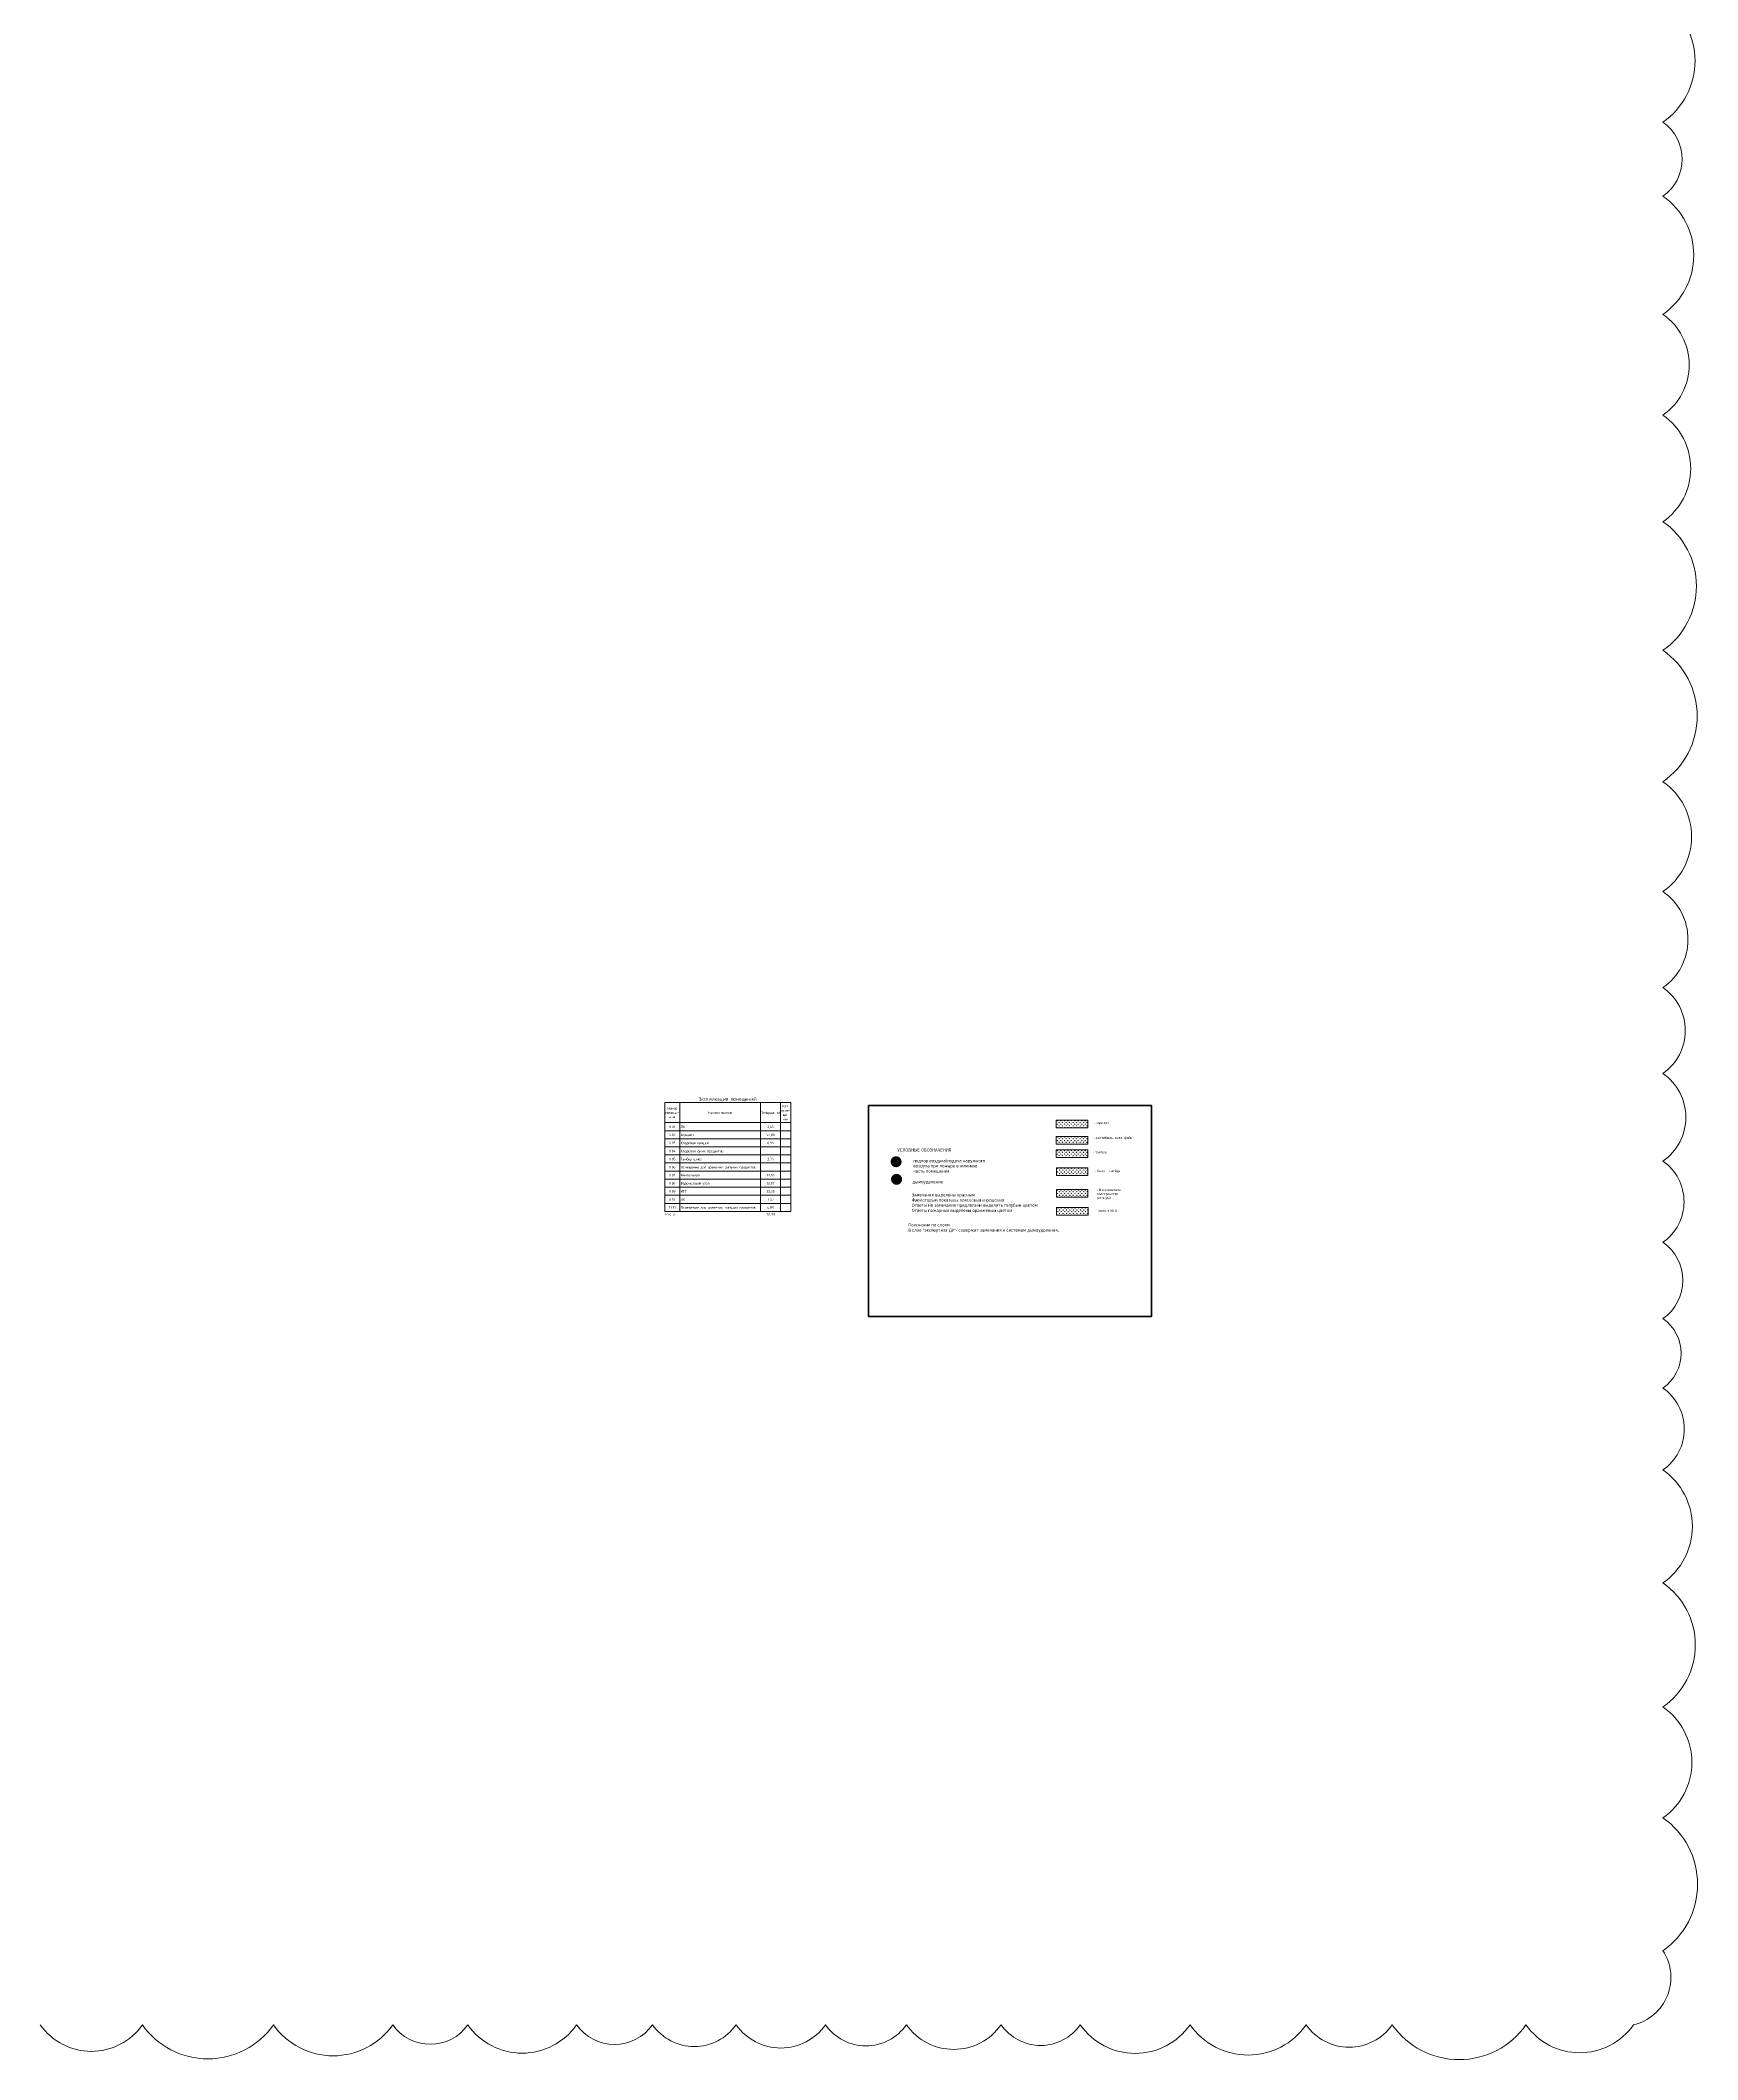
# Model space of a CAD drawing. Header units: millimetres. Extents: x -584918 to 2941280, y 3000189 to 4229862.
# Drawn here: x 249239 to 413705, y 3401313 to 3601758 of the extents above; entities that cross this region are included whole.
import ezdxf

# ---------------------------------------------------------------- set-up
doc = ezdxf.new("R2010")
doc.units = ezdxf.units.MM
for name, color, linetype, lineweight in [('Графика', 7, 'Continuous', 0), ('Линии', 7, 'Continuous', 0), ('экспертиза ДУ', 1, 'Continuous', 0), ('экспертиза условные обозначения', 1, 'Continuous', 0)]:
    doc.layers.add(name, color=color, linetype=linetype, lineweight=lineweight)
doc.styles.add('GOST Common_10', font='', dxfattribs={"width": 0.9, "height": 3.5})
doc.styles.add('GOST Common_7', font='', dxfattribs={"width": 0.9, "height": 2.5})
doc.styles.get("Standard").update_dxf_attribs({"font": 'arial.ttf'})
doc.styles.add('ЭКСПЕРТИЗА', font='tahoma.ttf')
doc.styles.get('GOST Common_10').set_extended_font_data('GOST Common')
doc.styles.get('GOST Common_7').set_extended_font_data('GOST Common')

msp = doc.modelspace()

# ---------------------------------------------------------------- hatches: boundary and pattern name
at = {"layer": 'экспертиза ДУ', "lineweight": 0}
h = msp.add_hatch(color=5, dxfattribs=at)
edge = h.paths.add_edge_path()
edge.add_arc((334159.389, 3490444.252), 550.23, 0, 360)
h = msp.add_hatch(color=30, dxfattribs=at)
edge = h.paths.add_edge_path()
edge.add_arc((334210.437, 3488697.535), 550.23, 0, 360)
at = {"layer": 'экспертиза условные обозначения', "lineweight": 0}
h = msp.add_hatch(dxfattribs=at)
h.set_pattern_fill('GRASS', color=3, scale=9.6, style=0)
h.set_pattern_definition([(90, (468969.98, 3517096.26), (-172.42092, 172.42092), [45.72, -299.12184]), (45, (468969.98, 3517096.26), (-172.4209, 172.4209), [45.72, -198.12]), (135, (468969.98, 3517096.26), (-172.4209, -172.4209), [45.72, -198.12])])
h.paths.add_polyline_path([(350044.939, 3494585.247), (353176.272, 3494585.247), (353176.272, 3493819.192), (350044.939, 3493819.192)])
h = msp.add_hatch(dxfattribs=at)
h.set_pattern_fill('GRASS', color=6, scale=9.6, style=0)
h.set_pattern_definition([(90, (468969.98, 3515466.5), (-172.42092, 172.42092), [45.72, -299.12184]), (45, (468969.98, 3515466.5), (-172.4209, 172.4209), [45.72, -198.12]), (135, (468969.98, 3515466.5), (-172.4209, -172.4209), [45.72, -198.12])])
h.paths.add_polyline_path([(350044.939, 3492955.48), (353176.272, 3492955.48), (353176.272, 3492189.425), (350044.939, 3492189.425)])
h = msp.add_hatch(dxfattribs=at)
h.set_pattern_fill('GRASS', color=4, scale=9.6, style=0)
h.set_pattern_definition([(90, (468969.98, 3514125.3), (-172.42092, 172.42092), [45.72, -299.12184]), (45, (468969.98, 3514125.3), (-172.4209, 172.4209), [45.72, -198.12]), (135, (468969.98, 3514125.3), (-172.4209, -172.4209), [45.72, -198.12])])
h.paths.add_polyline_path([(350044.939, 3491614.287), (353176.272, 3491614.287), (353176.272, 3490848.232), (350044.939, 3490848.232)])
at = {"layer": 'экспертиза условные обозначения', "lineweight": 0, "true_color": 0x636466}
h = msp.add_hatch(dxfattribs=at)
h.set_pattern_fill('GRASS', color=251, scale=9.6, style=0)
h.set_pattern_definition([(90, (468990.15, 3512350.82), (-172.42092, 172.42092), [45.72, -299.12184]), (45, (468990.15, 3512350.82), (-172.4209, 172.4209), [45.72, -198.12]), (135, (468990.15, 3512350.82), (-172.4209, -172.4209), [45.72, -198.12])])
h.paths.add_polyline_path([(350065.112, 3489839.8), (353196.445, 3489839.8), (353196.445, 3489073.745), (350065.112, 3489073.745)])
at = {"layer": 'экспертиза условные обозначения', "lineweight": 0}
h = msp.add_hatch(dxfattribs=at)
h.set_pattern_fill('GRASS', color=2, scale=9.6, style=0)
h.set_pattern_definition([(90, (468990.15, 3510211.56), (-172.42092, 172.42092), [45.72, -299.12184]), (45, (468990.15, 3510211.56), (-172.4209, 172.4209), [45.72, -198.12]), (135, (468990.15, 3510211.56), (-172.4209, -172.4209), [45.72, -198.12])])
h.paths.add_polyline_path([(350065.112, 3487700.547), (353196.445, 3487700.547), (353196.445, 3486934.492), (350065.112, 3486934.492)])
h = msp.add_hatch(dxfattribs=at)
h.set_pattern_fill('GRASS', color=5, scale=9.6, style=0)
h.set_pattern_definition([(90, (469008.46, 3508406.31), (-172.42092, 172.42092), [45.72, -299.12184]), (45, (469008.46, 3508406.3), (-172.4209, 172.4209), [45.72, -198.12]), (135, (469008.46, 3508406.3), (-172.4209, -172.4209), [45.72, -198.12])])
h.paths.add_polyline_path([(350083.417, 3485895.295), (353214.75, 3485895.295), (353214.75, 3485129.24), (350083.417, 3485129.24)])

# ---------------------------------------------------------------- linework, layer by layer
at = {"layer": 'Линии'}
for p, q in [((311201.094, 3496333.329), (311201.094, 3494328.727)), ((311201.094, 3496333.329), (323701.498, 3496333.329)), ((312701.094, 3496333.329), (312701.094, 3494328.727)), ((320701.094, 3496333.329), (320701.094, 3494328.727)), ((322701.094, 3496333.329), (322701.094, 3494328.727)), ((323701.094, 3496333.329), (323701.094, 3494328.727)), ((312701.094, 3494328.727), (311201.094, 3494328.727)), ((311201.094, 3494328.727), (311201.094, 3493526.887)), ((320701.094, 3494328.727), (312701.094, 3494328.727)), ((312701.094, 3494328.727), (312701.094, 3493526.887)), ((322701.094, 3494328.727), (320701.094, 3494328.727)), ((320701.094, 3494328.727), (320701.094, 3493526.887)), ((323701.094, 3494328.727), (322701.094, 3494328.727)), ((322701.094, 3494328.727), (322701.094, 3493526.887)), ((323701.094, 3494328.727), (323701.094, 3493526.887)), ((312701.094, 3493526.887), (311201.094, 3493526.887)), ((311201.094, 3493526.887), (311201.094, 3492725.046)), ((312701.094, 3492725.046), (311201.094, 3492725.046)), ((311201.094, 3492725.046), (311201.094, 3491923.205)), ((312701.094, 3491923.205), (311201.094, 3491923.205)), ((311201.094, 3491923.205), (311201.094, 3491121.365)), ((320701.094, 3493526.887), (312701.094, 3493526.887)), ((312701.094, 3493526.887), (312701.094, 3492725.046)), ((320701.094, 3492725.046), (312701.094, 3492725.046)), ((312701.094, 3492725.046), (312701.094, 3491923.205)), ((320701.094, 3491923.205), (312701.094, 3491923.205)), ((312701.094, 3491923.205), (312701.094, 3491121.365)), ((322701.094, 3493526.887), (320701.094, 3493526.887)), ((320701.094, 3493526.887), (320701.094, 3492725.046)), ((322701.094, 3492725.046), (320701.094, 3492725.046)), ((320701.094, 3492725.046), (320701.094, 3491923.205)), ((322701.094, 3491923.205), (320701.094, 3491923.205)), ((320701.094, 3491923.205), (320701.094, 3491121.365)), ((323701.094, 3493526.887), (322701.094, 3493526.887)), ((322701.094, 3493526.887), (322701.094, 3492725.046)), ((323701.094, 3492725.046), (322701.094, 3492725.046)), ((322701.094, 3492725.046), (322701.094, 3491923.205)), ((323701.094, 3491923.205), (322701.094, 3491923.205)), ((322701.094, 3491923.205), (322701.094, 3491121.365)), ((323701.094, 3493526.887), (323701.094, 3492725.046)), ((323701.094, 3492725.046), (323701.094, 3491923.205)), ((323701.094, 3491923.205), (323701.094, 3491121.365)), ((312701.094, 3491121.365), (311201.094, 3491121.365)), ((311201.094, 3491121.365), (311201.094, 3490319.524)), ((312701.094, 3490319.524), (311201.094, 3490319.524)), ((311201.094, 3490319.524), (311201.094, 3489517.683)), ((320701.094, 3491121.365), (312701.094, 3491121.365)), ((312701.094, 3491121.365), (312701.094, 3490319.524)), ((320701.094, 3490319.524), (312701.094, 3490319.524)), ((312701.094, 3490319.524), (312701.094, 3489517.683)), ((322701.094, 3491121.365), (320701.094, 3491121.365)), ((320701.094, 3491121.365), (320701.094, 3490319.524)), ((322701.094, 3490319.524), (320701.094, 3490319.524)), ((320701.094, 3490319.524), (320701.094, 3489517.683)), ((323701.094, 3491121.365), (322701.094, 3491121.365)), ((322701.094, 3491121.365), (322701.094, 3490319.524)), ((323701.094, 3490319.524), (322701.094, 3490319.524)), ((322701.094, 3490319.524), (322701.094, 3489517.683)), ((323701.094, 3491121.365), (323701.094, 3490319.524)), ((323701.094, 3490319.524), (323701.094, 3489517.683)), ((312701.094, 3489517.683), (311201.094, 3489517.683)), ((311201.094, 3489517.683), (311201.094, 3488715.843)), ((312701.094, 3488715.843), (311201.094, 3488715.843)), ((311201.094, 3488715.843), (311201.094, 3487914.002)), ((312701.094, 3487914.002), (311201.094, 3487914.002)), ((311201.094, 3487914.002), (311201.094, 3487112.161)), ((320701.094, 3489517.683), (312701.094, 3489517.683)), ((312701.094, 3489517.683), (312701.094, 3488715.843)), ((320701.094, 3488715.843), (312701.094, 3488715.843)), ((312701.094, 3488715.843), (312701.094, 3487914.002)), ((320701.094, 3487914.002), (312701.094, 3487914.002)), ((312701.094, 3487914.002), (312701.094, 3487112.161)), ((322701.094, 3489517.683), (320701.094, 3489517.683)), ((320701.094, 3489517.683), (320701.094, 3488715.843)), ((322701.094, 3488715.843), (320701.094, 3488715.843)), ((320701.094, 3488715.843), (320701.094, 3487914.002)), ((322701.094, 3487914.002), (320701.094, 3487914.002)), ((320701.094, 3487914.002), (320701.094, 3487112.161)), ((323701.094, 3489517.683), (322701.094, 3489517.683)), ((322701.094, 3489517.683), (322701.094, 3488715.843)), ((323701.094, 3488715.843), (322701.094, 3488715.843)), ((322701.094, 3488715.843), (322701.094, 3487914.002)), ((323701.094, 3487914.002), (322701.094, 3487914.002)), ((322701.094, 3487914.002), (322701.094, 3487112.161)), ((323701.094, 3489517.683), (323701.094, 3488715.843)), ((323701.094, 3488715.843), (323701.094, 3487914.002)), ((323701.094, 3487914.002), (323701.094, 3487112.161)), ((312701.094, 3487112.161), (311201.094, 3487112.161)), ((311201.094, 3487112.161), (311201.094, 3486310.321)), ((312701.094, 3486310.321), (311201.094, 3486310.321)), ((311201.094, 3486310.321), (311201.094, 3485508.48)), ((320701.094, 3487112.161), (312701.094, 3487112.161)), ((312701.094, 3487112.161), (312701.094, 3486310.321)), ((320701.094, 3486310.321), (312701.094, 3486310.321)), ((312701.094, 3486310.321), (312701.094, 3485508.48)), ((322701.094, 3487112.161), (320701.094, 3487112.161)), ((320701.094, 3487112.161), (320701.094, 3486310.321)), ((322701.094, 3486310.321), (320701.094, 3486310.321)), ((320701.094, 3486310.321), (320701.094, 3485508.48)), ((323701.094, 3487112.161), (322701.094, 3487112.161)), ((322701.094, 3487112.161), (322701.094, 3486310.321)), ((323701.094, 3486310.321), (322701.094, 3486310.321)), ((322701.094, 3486310.321), (322701.094, 3485508.48)), ((323701.094, 3487112.161), (323701.094, 3486310.321)), ((323701.094, 3486310.321), (323701.094, 3485508.48)), ((312701.094, 3485508.48), (311201.094, 3485508.48)), ((320701.094, 3485508.48), (312701.094, 3485508.48)), ((322701.094, 3485508.48), (320701.094, 3485508.48)), ((323701.094, 3485508.48), (322701.094, 3485508.48)), ((323701.498, 3485508.48), (323701.094, 3485508.48))]:
    msp.add_line(p, q, dxfattribs=at)
at = {"layer": 'экспертиза ДУ', "color": 2}
msp.add_lwpolyline([(249232.71, 3404768.655, 0.52056705), (259360.786, 3404768.655, 0.52056705), (272368.182, 3404768.655, 0.52056705), (284209.974, 3404768.655, 0.52056705), (291647.538, 3404768.655, 0.52056705), (302454.549, 3404768.655, 0.52056705), (309983.058, 3404768.655, 0.52056705), (318287.552, 3404768.655, 0.52056705), (327155.213, 3404768.655, 0.52056705), (335188.702, 3404768.655, 0.52056705), (344573.958, 3404768.655, 0.52056705), (352441.019, 3404768.655, 0.52056705), (363329.616, 3404768.655, 0.52056705), (374854.423, 3404768.655, 0.52056705), (383398.995, 3404768.655, 0.52056705), (396673.733, 3404768.655, 0.52056705), (407332.628, 3404768.655, 0.52056705), (410269.115, 3412121.991, 0.52056705), (410269.115, 3425312.498, 0.52056705), (410269.115, 3436318.896, 0.52056705), (410269.115, 3448630.267, 0.52056705), (410269.115, 3459848.26, 0.52056705), (410269.115, 3467974.932, 0.52056705), (410269.115, 3474877.202, 0.52056705), (410269.115, 3482452.1, 0.52056705), (410269.115, 3490496.779, 0.52056705), (410269.115, 3499209.61, 0.52056705), (410269.115, 3507729.157, 0.52056705), (410269.115, 3517264.97, 0.52056705), (410269.115, 3528168.216, 0.52056705), (410269.115, 3541211.013, 0.52056705), (410269.115, 3553975.889, 0.52056705), (410269.115, 3564553.197, 0.52056705), (410269.115, 3574556.147, 0.52056705), (410269.115, 3586296.821, 0.52056705), (410269.115, 3593635.709, 0.52056705), (410269.115, 3605844.13, 0.52056705)], format="xyb", dxfattribs=at)
at = {"layer": 'экспертиза условные обозначения', "lineweight": 50, "ltscale": 10000}
msp.add_lwpolyline([(331426.336, 3496019.762), (359500.789, 3496019.762), (359500.789, 3475075.983), (331426.336, 3475075.983)], close=True, dxfattribs=at)
msp.add_lwpolyline([(331426.336, 3496019.762), (359500.789, 3496019.762), (359500.789, 3475075.983), (331426.336, 3475075.983)], close=True, dxfattribs=at)
at = {"layer": 'экспертиза условные обозначения', "color": 3, "lineweight": 0}
msp.add_lwpolyline([(350044.939, 3494585.247), (353176.272, 3494585.247), (353176.272, 3493819.192), (350044.939, 3493819.192)], close=True, dxfattribs=at)
at = {"layer": 'экспертиза условные обозначения', "color": 6, "lineweight": 0}
msp.add_lwpolyline([(350044.939, 3492955.48), (353176.272, 3492955.48), (353176.272, 3492189.425), (350044.939, 3492189.425)], close=True, dxfattribs=at)
at = {"layer": 'экспертиза условные обозначения', "color": 4, "lineweight": 0}
msp.add_lwpolyline([(350044.939, 3491614.287), (353176.272, 3491614.287), (353176.272, 3490848.232), (350044.939, 3490848.232)], close=True, dxfattribs=at)
at = {"layer": 'экспертиза условные обозначения', "color": 251, "lineweight": 0, "true_color": 0x636466}
msp.add_lwpolyline([(350065.112, 3489839.8), (353196.445, 3489839.8), (353196.445, 3489073.745), (350065.112, 3489073.745)], close=True, dxfattribs=at)
at = {"layer": 'экспертиза условные обозначения', "color": 2, "lineweight": 0}
msp.add_lwpolyline([(350065.112, 3487700.547), (353196.445, 3487700.547), (353196.445, 3486934.492), (350065.112, 3486934.492)], close=True, dxfattribs=at)
at = {"layer": 'экспертиза условные обозначения', "color": 5, "lineweight": 0}
msp.add_lwpolyline([(350083.417, 3485895.295), (353214.75, 3485895.295), (353214.75, 3485129.24), (350083.417, 3485129.24)], close=True, dxfattribs=at)

# ---------------------------------------------------------------- texts
at = {"layer": 'Графика', "line_spacing_factor": 1.022761}
for s, insert, char_height, width, attachment_point, style in [('Номер\\Pпомеще-\\Pния', (311951.094, 3495870.81), 250, 1418.02524, 2, 'GOST Common_7'), ('Экспликация помещений', (317451.296, 3496843.219), 350, 5600.43603, 2, 'GOST Common_10'), ('Кат.\\Pпоме-\\Pще-\\Pния', (323201.094, 3496083.886), 250, 962.44692, 2, 'GOST Common_7'), ('0.01', (311951.094, 3494041.439), 250, 591.3467, 2, 'GOST Common_7'), ('ЛК', (312776.094, 3494041.439), 250, 428.42465, 1, 'GOST Common_7'), ('Наименование', (316701.094, 3495444.66), 250, 2353.31849, 2, 'GOST Common_7'), ('Площадь, м\\fGOST Common|b0|i0|c238|p34|;\\W.9;²', (321701.094, 3495444.66), 250, 2009.37194, 2, 'GOST Common_7'), ('3,65', (321701.094, 3494041.439), 250, 654.70527, 2, 'GOST Common_7'), ('0.03', (311951.094, 3492437.757), 250, 642.63697, 2, 'GOST Common_7'), ('0.02', (311951.094, 3493239.598), 250, 642.63697, 2, 'GOST Common_7'), ('Коридор', (312776.094, 3493239.598), 250, 1336.56422, 1, 'GOST Common_7'), ('Кладовая овощей', (312776.094, 3492437.757), 250, 2875.27246, 1, 'GOST Common_7'), ('52,80', (321701.094, 3493239.598), 250, 841.76392, 2, 'GOST Common_7'), ('6,96', (321701.094, 3492437.757), 250, 654.70527, 2, 'GOST Common_7'), ('0.04', (311951.094, 3491635.917), 250, 669.79065, 2, 'GOST Common_7'), ('0.05', (311951.094, 3490834.076), 250, 642.63697, 2, 'GOST Common_7'), ('0.06', (311951.094, 3490032.235), 250, 642.63697, 2, 'GOST Common_7'), ('Тамбур-шлюз', (312776.094, 3490834.076), 250, 2223.58426, 1, 'GOST Common_7'), ('Кладовая сухих продуктов', (312776.094, 3491635.917), 250, 4413.9807, 1, 'GOST Common_7'), ('Помещение для хранения сыпучих продуктов', (312776.094, 3490032.235), 250, 7328.47513, 1, 'GOST Common_7'), ('3,74', (321701.094, 3490834.076), 250, 681.85895, 2, 'GOST Common_7'), ('0.08', (311951.094, 3488428.554), 250, 642.63697, 2, 'GOST Common_7'), ('0.07', (311951.094, 3489230.395), 250, 642.63697, 2, 'GOST Common_7'), ('Венткамера', (312776.094, 3489230.395), 250, 2033.50854, 1, 'GOST Common_7'), ('Водомерный узел', (312776.094, 3488428.554), 250, 2781.74313, 1, 'GOST Common_7'), ('33,59', (321701.094, 3489230.395), 250, 841.76392, 2, 'GOST Common_7'), ('15,57', (321701.094, 3488428.554), 250, 790.47365, 2, 'GOST Common_7'), ('1.131', (311951.094, 3486023.032), 250, 675.8248, 2, 'GOST Common_7'), ('0.09', (311951.094, 3487626.713), 250, 642.63697, 2, 'GOST Common_7'), ('0.10', (311951.094, 3486824.873), 250, 591.3467, 2, 'GOST Common_7'), ('ЛК', (312776.094, 3486824.873), 250, 428.42465, 1, 'GOST Common_7'), ('ИТП', (312776.094, 3487626.713), 250, 642.63697, 1, 'GOST Common_7'), ('Помещение для хранения сыпучих продуктов', (312776.094, 3486023.032), 250, 7328.47513, 1, 'GOST Common_7'), ('33,55', (321701.094, 3487626.713), 250, 841.76392, 2, 'GOST Common_7'), ('4,85', (321701.094, 3486023.032), 250, 681.85895, 2, 'GOST Common_7'), ('7,27', (321701.094, 3486824.873), 250, 654.70527, 2, 'GOST Common_7'), ('Итого:', (311276.094, 3485371.537), 250, 1098.21529, 1, 'GOST Common_7'), ('161,98', (321701.094, 3485371.537), 250, 926.24202, 2, 'GOST Common_7')]:
    msp.add_mtext(s, dxfattribs=dict(at, insert=insert, char_height=char_height, width=width, attachment_point=attachment_point, style=style))
at = {"layer": 'экспертиза условные обозначения', "color": 1, "ltscale": 100, "char_height": 240, "attachment_point": 1}
for s, insert, width in [('{\\fTahoma|b0|i0|c204|p32;- коридор}', (353790.93, 3494416.461), 3130.93009), ('{\\fTahoma|b0|i0|c204|p34;- вестибюль, холл, фойе}', (353799.808, 3492943.289), 5210.56064), ('{\\fTahoma|b0|i0|c204|p32;- тамбур}', (353722.674, 3491504.282), 3130.93009), ('{\\fTahoma|b0|i0|c204|p34;- Холл + тамбур}', (353879.163, 3489662.054), 3130.93009), ('{\\fTahoma|b0|i0|c204|p34;- Многосветное пространство (Атриум)}', (354064.565, 3487769.87), 3130.93009), ('{\\fTahoma|b0|i0|c204|p34;- Холл + МГН}', (354014.204, 3485701.546), 3130.93009)]:
    msp.add_mtext(s, dxfattribs=dict(at, insert=insert, width=width))
at = {"layer": 'экспертиза условные обозначения', "ltscale": 100, "insert": (334289.017, 3491764.722), "char_height": 310.23876, "width": 24479.87797, "attachment_point": 1, "style": 'ЭКСПЕРТИЗА'}
msp.add_mtext('{\\fTahoma|b0|i0|c204|p32;\\W0.9;\\C9;УСЛОВНЫЕ ОБОЗНАЧЕНИЯ}', dxfattribs=at)
at = {"layer": 'экспертиза условные обозначения', "color": 1, "ltscale": 100, "char_height": 310.23876, "attachment_point": 1, "style": 'ЭКСПЕРТИЗА'}
for s, insert, width in [('подпор воздуха/подача наружного воздуха при пожаре в нижнюю часть помещения ', (335871.333, 3490702.207), 7001.19268), ('дымоудаление  ', (335783.507, 3488603.337), 6822.88904), ('{\\fTahoma|b0|i0|c204|p32;Замечания выделены красным\\P\\C6;Фиолетовым показаны пояснения и решения\\C2;\\P\\C4;Ответы на замечания предлагаем выделить голубым цветом\\P\\C30;Ответы пожарных выделены оранжевым цветом}', (335708.963, 3487317.412), 13606.08265), ('{\\C7;Пояснения по слоям\\P}В слое "экспертиза ДУ"- содержит замечания к системам дымоудоления.', (335364.795, 3484326.993), 13606.08265)]:
    msp.add_mtext(s, dxfattribs=dict(at, insert=insert, width=width))

doc.saveas('drawing.dxf')
